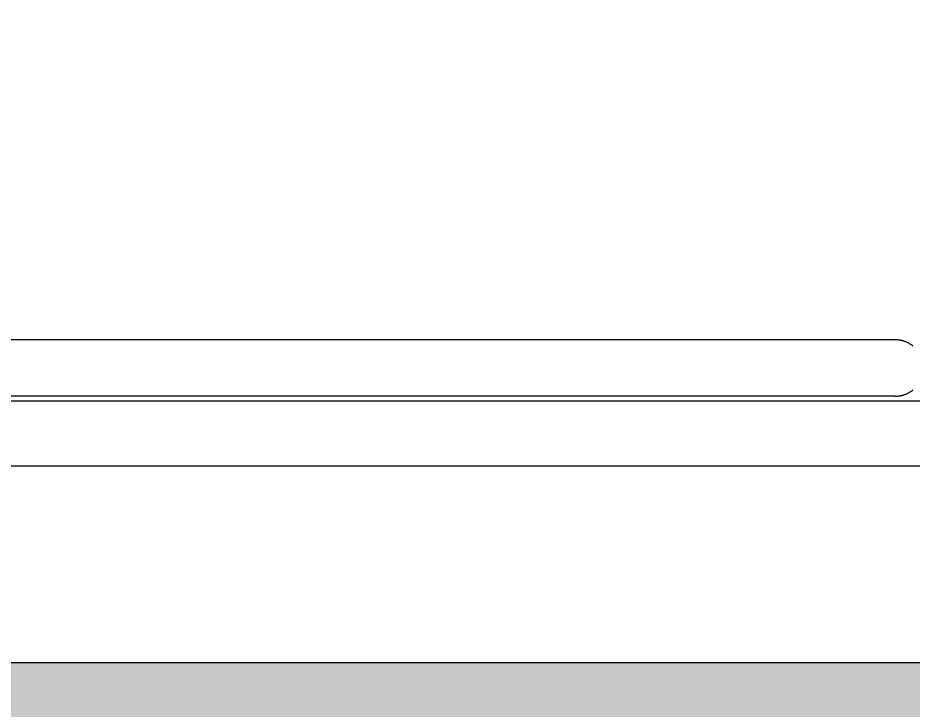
# Model space of a CAD drawing. Header units: millimetres. Extents: x -58335 to 291665, y -66693 to 213307.
# Drawn here: x 156069 to 156753, y -16938 to -16409 of the extents above; entities that cross this region are included whole.
import ezdxf

# ---------------------------------------------------------------- set-up
doc = ezdxf.new("R2010")
doc.units = ezdxf.units.MM
doc.header["$LTSCALE"] = 1000
for name, color, linetype in [('X-SITE$0$-MY-계획선', 253, 'Continuous'), ('X-SITE$0$-MY-녹지', 254, 'Continuous'), ('X-SITE$0$-MY-보조선', 253, 'Continuous'), ('X-SITE$0$-MY-시설선', 254, 'Continuous')]:
    doc.layers.add(name, color=color, linetype=linetype)
pattern_1 = [(0, (-29382.5, 14650.24), (317.5, 317.5), [158.75, -476.25]), (90, (-29303.13, 14570.87), (-317.5, 317.5), [158.75, -476.25])]

# ---------------------------------------------------------------- blocks, each defined once
blk = doc.blocks.new('X-SITE$0$GPSP-100')
at = {"layer": 'X-SITE$0$-MY-시설선'}
for points in [[(-1771.5, -1503.5), (-2778.5, -1503.5)], [(-1671.5, -1503.5), (-1771.5, -1503.5)], [(-1671.5, -1546.5), (-1671.02, -1546.49), (-1670.54, -1546.48), (-1670.06, -1546.45), (-1669.57, -1546.41), (-1669.08, -1546.36), (-1668.58, -1546.3), (-1668.09, -1546.23), (-1667.59, -1546.14), (-1667.09, -1546.04), (-1666.59, -1545.93), (-1666.09, -1545.81), (-1665.58, -1545.67), (-1665.08, -1545.52), (-1664.58, -1545.36), (-1664.08, -1545.18), (-1663.59, -1544.99), (-1663.09, -1544.79), (-1662.6, -1544.57), (-1662.11, -1544.34), (-1661.63, -1544.1), (-1661.15, -1543.84), (-1660.67, -1543.57), (-1660.2, -1543.29), (-1659.74, -1543), (-1659.28, -1542.69), (-1658.83, -1542.37), (-1658.38, -1542.04), (-1657.95, -1541.69)], [(-1657.95, -1508.31), (-1658.38, -1507.96), (-1658.83, -1507.63), (-1659.28, -1507.31), (-1659.74, -1507), (-1660.2, -1506.71), (-1660.67, -1506.43), (-1661.15, -1506.16), (-1661.63, -1505.9), (-1662.11, -1505.66), (-1662.6, -1505.43), (-1663.09, -1505.21), (-1663.59, -1505.01), (-1664.08, -1504.82), (-1664.58, -1504.64), (-1665.08, -1504.48), (-1665.58, -1504.33), (-1666.09, -1504.19), (-1666.59, -1504.07), (-1667.09, -1503.96), (-1667.59, -1503.86), (-1668.09, -1503.77), (-1668.58, -1503.7), (-1669.08, -1503.64), (-1669.57, -1503.59), (-1670.06, -1503.55), (-1670.54, -1503.52), (-1671.02, -1503.51), (-1671.5, -1503.5)], [(-2900, -1550), (-400, -1550)], [(-1771.5, -1546.5), (-2778.5, -1546.5)], [(-1671.5, -1546.5), (-1671.5, -1546.5), (-1673.17, -1546.5), (-1678.52, -1546.5), (-1771.5, -1546.5)]]:
    blk.add_lwpolyline(points, dxfattribs=at)
blk = doc.blocks.new('X-SITE$0$240910_L-1F')
at = {"layer": 'X-SITE$0$-MY-녹지'}
h = blk.add_hatch(dxfattribs=at)
h.set_pattern_fill('CROSS', color=256, scale=50, style=2)
h.set_pattern_definition(pattern_1)
edge = h.paths.add_edge_path()
edge.add_line((167850, -2045.25), (167850, 3516.56))
edge.add_arc((169000, 3516.56), 1150, 135, 180, ccw=False)
edge.add_line((168186.83, 4329.73), (170751.04, 6893.95))
edge.add_arc((170150, 7494.99), 850, 315, 360)
edge.add_line((171000, 7494.99), (171000, 10430.77))
edge.add_arc((170650, 10430.77), 350, 0, 90)
edge.add_line((170650, 10780.77), (169000, 10780.77))
edge.add_line((169000, 10780.77), (169000, 15580.77))
edge.add_line((169000, 15580.77), (171150, 15580.77))
edge.add_arc((171150, 15930.77), 350, 270, 360)
edge.add_line((171500, 15930.77), (171500, 18665.51))
edge.add_line((171500, 18665.51), (172500, 19665.51))
edge.add_line((172500, 19665.51), (172500, 33574.84))
edge.add_arc((171500, 32018.4), 1850, 57.27956, 90)
edge.add_line((171500, 33868.4), (163650, 33868.4))
edge.add_line((163650, 33868.4), (163650, -2251.6))
edge.add_line((163650, -2251.6), (118350, -2251.6))
edge.add_line((118350, -2251.6), (118350, 24610.81))
edge.add_arc((118000, 24610.81), 350, 0, 134.56562)
edge.add_line((117754.4, 24860.17), (112674.6, 19856.82))
edge.add_arc((113271.07, 19251.24), 850, 134.56562, 180)
edge.add_line((112421.07, 19251.24), (112421.07, -3601.59))
edge.add_arc((113271.07, -3601.59), 850, 180, 270)
edge.add_line((113271.07, -4451.59), (115271.08, -4451.59))
edge.add_line((115271.08, -4451.59), (117627.53, -6101.59))
edge.add_line((117627.53, -6101.59), (164145.73, -6101.6))
edge.add_line((164145.73, -6101.6), (167601.04, -2646.29))
edge.add_arc((167000, -2045.25), 850, 314.99999, 360)
h = blk.add_hatch(dxfattribs=at)
h.set_pattern_fill('CROSS', color=256, scale=50, style=2)
h.set_pattern_definition(pattern_1)
edge = h.paths.add_edge_path()
edge.add_line((167850, -2045.25), (167850, 3516.56))
edge.add_arc((169000, 3516.56), 1150, 135, 180, ccw=False)
edge.add_line((168186.83, 4329.73), (170751.04, 6893.95))
edge.add_arc((170150, 7494.99), 850, 315, 360)
edge.add_line((171000, 7494.99), (171000, 10430.77))
edge.add_arc((170650, 10430.77), 350, 0, 90)
edge.add_line((170650, 10780.77), (169000, 10780.77))
edge.add_line((169000, 10780.77), (169000, 15580.77))
edge.add_line((169000, 15580.77), (171150, 15580.77))
edge.add_arc((171150, 15930.77), 350, 270, 360)
edge.add_line((171500, 15930.77), (171500, 18665.51))
edge.add_line((171500, 18665.51), (172500, 19665.51))
edge.add_line((172500, 19665.51), (172500, 33574.84))
edge.add_arc((171500, 32018.4), 1850, 57.27956, 90)
edge.add_line((171500, 33868.4), (163650, 33868.4))
edge.add_line((163650, 33868.4), (163650, -2251.6))
edge.add_line((163650, -2251.6), (118350, -2251.6))
edge.add_line((118350, -2251.6), (118350, 24610.81))
edge.add_arc((118000, 24610.81), 350, 0, 134.56562)
edge.add_line((117754.4, 24860.17), (112674.6, 19856.82))
edge.add_arc((113271.07, 19251.24), 850, 134.56562, 180)
edge.add_line((112421.07, 19251.24), (112421.07, -3601.59))
edge.add_arc((113271.07, -3601.59), 850, 180, 270)
edge.add_line((113271.07, -4451.59), (115271.08, -4451.59))
edge.add_line((115271.08, -4451.59), (117627.53, -6101.59))
edge.add_line((117627.53, -6101.59), (164145.73, -6101.6))
edge.add_line((164145.73, -6101.6), (167601.04, -2646.29))
edge.add_arc((167000, -2045.25), 850, 314.99999, 360)
at = {"layer": 'X-SITE$0$-MY-계획선'}
blk.add_lwpolyline([(173500, 32018.4, 0.414214), (171500, 34018.4), (159601.21, 34018.4, 0.414214), (158601.21, 33018.4), (158601.21, 29448.4), (163500, 29448.4), (163500, -2101.6), (118500, -2101.6), (118500, 24610.81)], format="xyb", dxfattribs=at)
blk.add_lwpolyline([(173500, 32018.4, 0.414214), (171500, 34018.4), (159601.21, 34018.4, 0.414214), (158601.21, 33018.4), (158601.21, 29448.4), (163500, 29448.4), (163500, -2101.6), (118500, -2101.6), (118500, 24610.81)], format="xyb", dxfattribs=at)
at = {"layer": 'X-SITE$0$-MY-보조선'}
blk.add_lwpolyline([(118350, 24610.81), (118350, -2251.6), (163650, -2251.6), (163650, 29598.4), (158751.21, 29598.4), (158751.21, 33018.4, -0.414214), (159601.21, 33868.4), (171500, 33868.4, -0.414214), (173350, 32018.4)], format="xyb", dxfattribs=at)
blk.add_lwpolyline([(118350, 24610.81), (118350, -2251.6), (163650, -2251.6), (163650, 29598.4), (158751.21, 29598.4), (158751.21, 33018.4, -0.414214), (159601.21, 33868.4), (171500, 33868.4, -0.414214), (173350, 32018.4)], format="xyb", dxfattribs=at)
at = {"layer": 'X-SITE$0$-MY-시설선'}
blk.add_blockref('X-SITE$0$GPSP-100', (129028.1, -501.6), dxfattribs=at)
blk.add_blockref('X-SITE$0$GPSP-100', (129028.1, -501.6), dxfattribs=at)

msp = doc.modelspace()

# ---------------------------------------------------------------- block references
msp.add_blockref('X-SITE$0$240910_L-1F', (29382.5, -14650.24))

doc.saveas('drawing.dxf')
